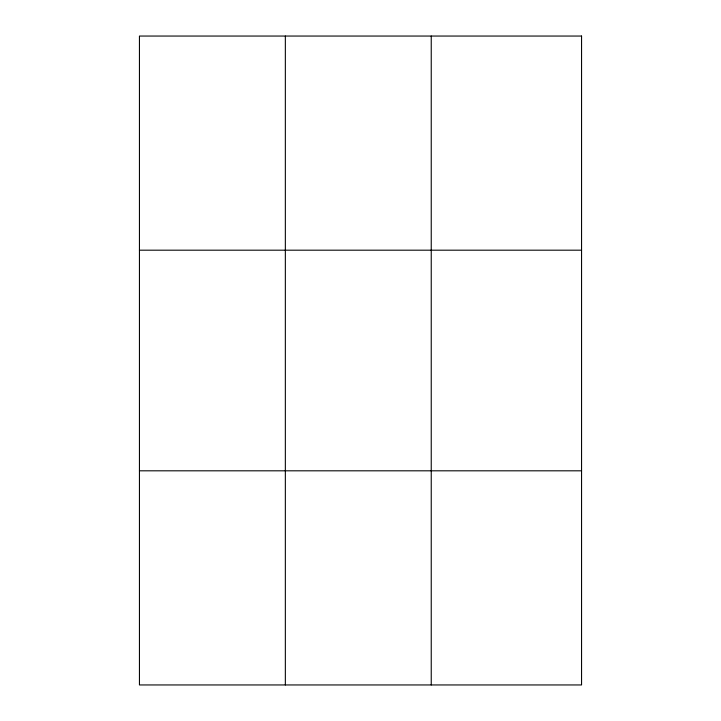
<?xml version="1.0" encoding="UTF-8"?>
<svg xmlns="http://www.w3.org/2000/svg" width="721" height="721" viewBox="0 0 721 721"><rect width="100%" height="100%" fill="white"/><g stroke="black" fill="none" stroke-linecap="round" stroke-linejoin="round"><path stroke-width="1.08" d="M285.345 36.05L285.345 684.95M431.239 36.05L431.239 684.95M139.441 250.187L581.559 250.187M139.441 470.813L581.559 470.813M581.559 36.05L581.559 684.95L139.441 684.95L139.441 36.05L581.559 36.05"/></g></svg>
